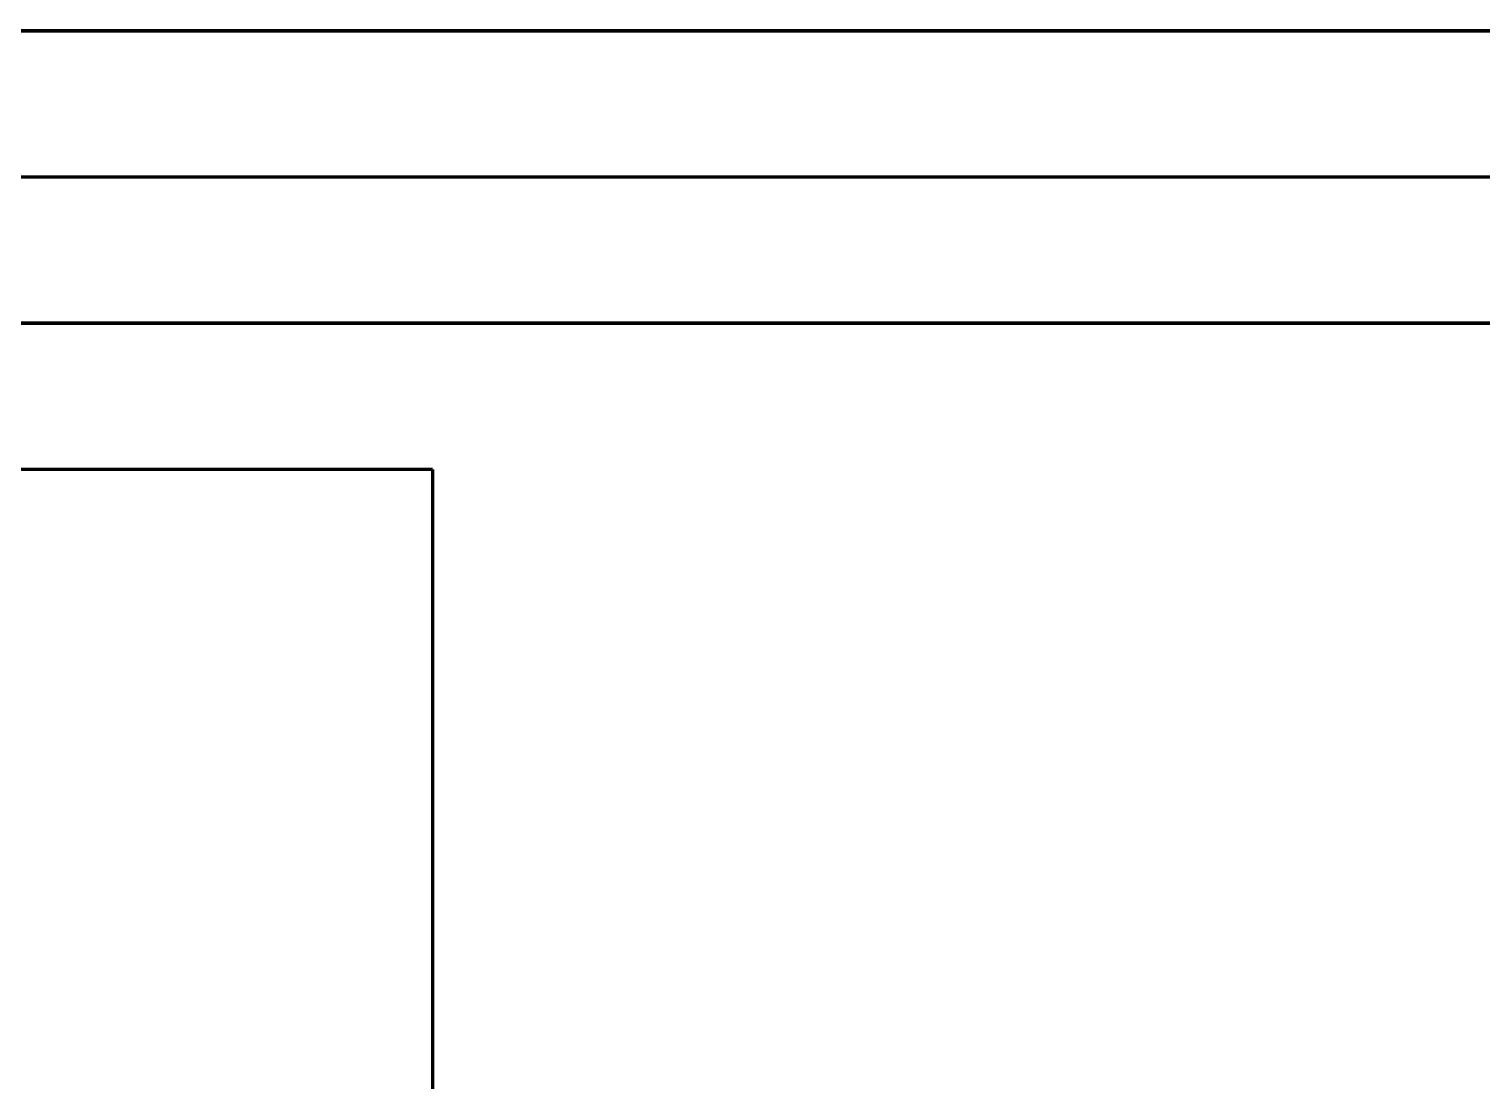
# Model space of a CAD drawing. Header units: millimetres. Extents: x 11706 to 18081, y 7308 to 12674.
# Drawn here: x 15937.4 to 16360.3, y 10980.9 to 11287.2 of the extents above; entities that cross this region are included whole.
import ezdxf

# ---------------------------------------------------------------- set-up
doc = ezdxf.new("R2010")
doc.units = ezdxf.units.MM
doc.layers.add('Cable CAT6', color=3, linetype='Continuous')

msp = doc.modelspace()

# ---------------------------------------------------------------- linework, layer by layer
at = {"layer": 'Cable CAT6', "const_width": 1}
for points in [[(17500.81, 11286.67), (15318.63, 11286.67)], [(17063.04, 11244.12), (15318.63, 11244.12)], [(16593.38, 11201.56), (15318.63, 11201.56)], [(16054.91, 11159), (15318.63, 11159)], [(16054.91, 10785.1), (16054.91, 11159)]]:
    msp.add_lwpolyline(points, dxfattribs=at)

doc.saveas('drawing.dxf')
